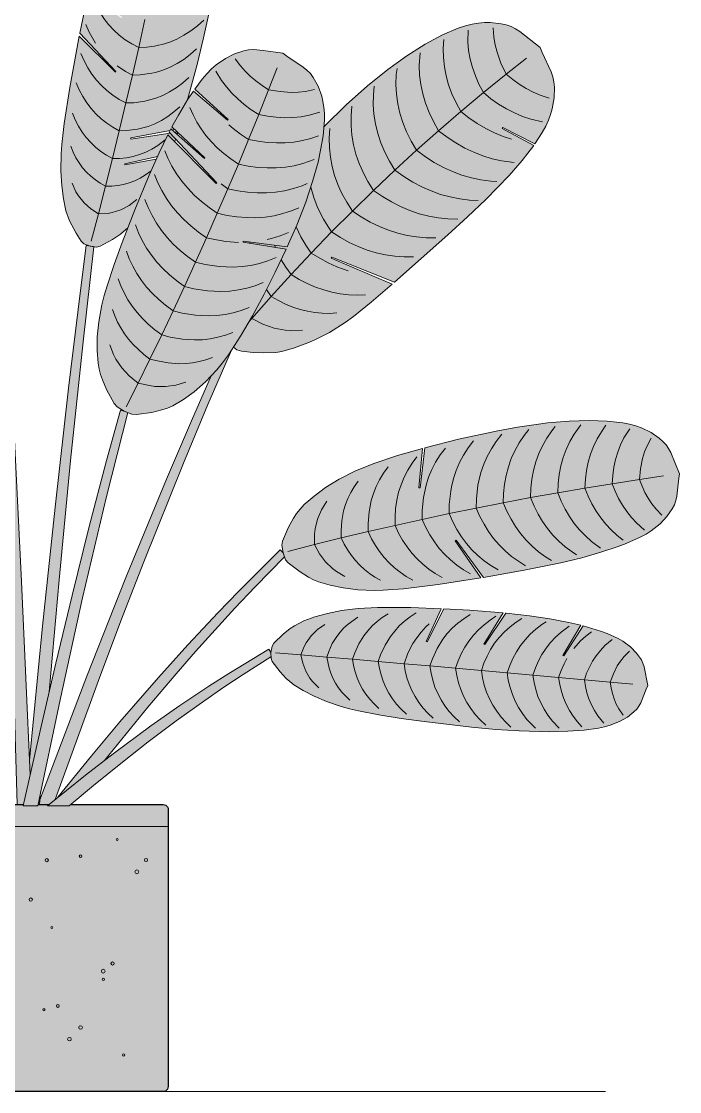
# Model space of a CAD drawing. Header units: centimetres. Extents: x 0 to 879, y -664 to 265.
# Drawn here: x 643.7 to 744.6, y 0 to 164 of the extents above; entities that cross this region are included whole.
import ezdxf

# ---------------------------------------------------------------- set-up
doc = ezdxf.new("R2010")
doc.units = ezdxf.units.CM
for name, color, linetype, lineweight, true_color in [('VEG-HOJAS', 117, 'Continuous', 18, 0x2e5e38), ('VEG-MACETA', 25, 'Continuous', 25, 0x745440), ('VEG-NERVIOS', 115, 'Continuous', 9, 0x528c5c), ('VEG-TEXTO', 47, 'Continuous', 18, 0x464646)]:
    doc.layers.add(name, color=color, linetype=linetype, lineweight=lineweight, true_color=true_color)
doc.layers.add('VEG-RELLENO', color=253, linetype='Continuous', true_color=0x96c896)

# ---------------------------------------------------------------- blocks, each defined once
blk = doc.blocks.new('VEG_Strelitzia_ALZADO')
at = {"layer": 'VEG-RELLENO', "true_color": 0x528f5a}
h = blk.add_hatch(color=93, dxfattribs=at)
h.dxf.hatch_style = 1
h.paths.add_polyline_path([(23.89, 191.99), (26.07, 190.87), (27.11, 190.22), (27.57, 189.8), (27.99, 189.29), (28.36, 188.72), (29.02, 187.44), (29.55, 185.93), (29.91, 184.08), (30.03, 183.01), (30.1, 181.2), (30.08, 179.19), (29.9, 176.22), (29.55, 172.98), (29.03, 169.48), (28.69, 167.57), (27.86, 163.52), (26.9, 159.39), (24.94, 151.94), (23.54, 149.61), (22.56, 147.82), (23, 147.41), (22.58, 147.33), (22.39, 147.49), (22.27, 147.27), (16.24, 146.11), (16.24, 145.95), (22.27, 146.87), (23.13, 145.96), (22.97, 145.51), (21.91, 146.57), (20.34, 143.28), (15.36, 142.15), (15.36, 141.99), (20.16, 142.87), (18.32, 138.62), (15.8, 132.34), (15.29, 131.86), (14.03, 130.91), (11.9, 129.69), (11.54, 129.51), (10.99, 129.39), (10, 129.53), (9.07, 129.9), (8.66, 130.28), (7.53, 132.09), (6.87, 133.4), (6.56, 134.15), (6.3, 134.96), (6.1, 135.84), (5.8, 137.75), (5.6, 139.9), (5.54, 142.33), (5.68, 145.11), (5.83, 146.65), (6.29, 150.09), (7.24, 155.73), (8.36, 161.69), (13.88, 156.19), (13.96, 156.32), (8.45, 162.17), (9.61, 167.86), (14.89, 164.46), (14.95, 164.6), (9.7, 168.25), (10.84, 173.26), (11.55, 175.95), (16.46, 171.08), (16.53, 171.21), (11.66, 176.36), (12.63, 179.64), (14.05, 183.65), (15.02, 185.85), (15.51, 186.79), (16.51, 188.35), (17.53, 189.55), (18.06, 190.05), (19.15, 190.9), (19.71, 191.22), (20.29, 191.45), (20.88, 191.6)])
h.paths.add_polyline_path([(23.4, 147.04), (23.46, 146.99), (23.35, 146.65), (22.98, 146.98)])
at = {"layer": 'VEG-RELLENO', "true_color": 0x4f8956}
h = blk.add_hatch(color=105, dxfattribs=at)
h.dxf.hatch_style = 1
h.paths.add_polyline_path([(79.62, 158.46), (80.33, 156.98), (80.91, 155.47), (81.09, 154.69), (81.17, 153.9), (81.11, 152.26), (80.84, 150.59), (80.59, 149.73), (80.26, 148.84), (79.83, 147.91), (79.3, 146.95), (78.17, 145.22), (73.25, 147.7), (73.17, 147.57), (77.99, 144.96), (76.22, 142.68), (74.21, 140.36), (70.68, 136.7), (67.87, 134.03), (63.3, 129.87), (56.67, 124.01), (47.05, 127.83), (46.98, 127.68), (56.3, 123.69), (53.09, 120.95), (50.36, 118.78), (49.08, 117.85), (46.69, 116.33), (45.56, 115.71), (43.39, 114.7), (41.35, 113.94), (39.41, 113.4), (38.46, 113.25), (37.53, 113.18), (36.63, 113.17), (35.01, 113.25), (33.19, 113.43), (32.5, 113.66), (31.97, 114.04), (33.97, 117.26), (35.79, 120.52), (38.37, 125.53), (40.05, 129.07), (33.45, 130.13), (33.48, 130.29), (40.21, 129.42), (42.4, 134.54), (43.05, 136.25), (44.11, 139.43), (44.75, 141.67), (45.26, 143.82), (45.73, 146.46), (45.87, 147.89), (49.26, 151.17), (51.99, 153.62), (54.12, 155.41), (57.11, 157.68), (59.98, 159.62), (62.71, 161.23), (65.24, 162.46), (66.97, 163.12), (68.56, 163.56), (69.53, 163.72), (70.46, 163.8), (71.33, 163.8), (72.99, 163.62), (73.78, 163.45), (74.53, 163.2), (75.23, 162.85), (75.89, 162.43), (78.98, 159.96)])
at = {"layer": 'VEG-RELLENO', "true_color": 0x5e9966}
h = blk.add_hatch(color=103, dxfattribs=at)
h.dxf.hatch_style = 1
h.paths.add_polyline_path([(39.55, 159.1), (42.68, 156.97), (43.25, 156.5), (43.77, 155.97), (44.21, 155.36), (44.94, 154.03), (45.5, 152.54), (45.7, 151.72), (45.85, 150.83), (45.92, 149.87), (45.93, 148.82), (45.73, 146.46), (45.39, 144.5), (44.94, 142.4), (44.11, 139.43), (43.05, 136.25), (41.67, 132.75), (40.21, 129.42), (33.48, 130.29), (33.45, 130.13), (40.05, 129.07), (39.22, 127.29), (37.52, 123.84), (35.79, 120.52), (33.97, 117.26), (33.04, 115.72), (31.2, 112.9), (30.31, 111.68), (29.43, 110.6), (27.68, 108.74), (25.97, 107.24), (24.31, 106.04), (22.69, 105.08), (21.86, 104.72), (21.03, 104.45), (19.46, 104.07), (17.07, 103.74), (16.4, 103.81), (15.23, 104.27), (14.15, 104.94), (13.7, 105.44), (12.55, 107.56), (11.9, 109.03), (11.62, 109.85), (11.4, 110.71), (11.26, 111.61), (11.11, 113.53), (11.12, 115.64), (11.33, 117.96), (11.81, 120.55), (12.17, 121.96), (13.13, 125.06), (14.3, 128.38), (16.22, 133.42), (18.32, 138.62), (19.83, 142.14), (21.34, 145.42), (21.91, 146.57), (29.31, 139.11), (29.42, 139.23), (22.13, 147.01), (22.39, 147.49), (27.52, 142.97), (27.62, 143.09), (22.56, 147.82), (24.27, 150.86), (25.84, 153.29), (31.09, 148.82), (31.19, 148.94), (26.06, 153.6), (27.21, 155.12), (28.64, 156.69), (29.34, 157.32), (30.04, 157.85), (31.44, 158.68), (32.86, 159.25), (33.58, 159.47), (34.31, 159.61), (35.05, 159.65), (35.79, 159.61)])
at = {"layer": 'VEG-RELLENO', "true_color": 0x8aad6d}
h = blk.add_hatch(color=63, dxfattribs=at)
h.dxf.hatch_style = 1
h.paths.add_polyline_path([(0.72, 50.78), (3.11, 74.95), (5.05, 93.19), (7.15, 111.41), (9.4, 129.61), (10.59, 129.45), (8.94, 114.89), (7.03, 96.67), (5.26, 78.42), (3.72, 61.25), (0.82, 48.51)])
h.paths.add_polyline_path([(2.42, 45.91), (2.27, 44), (2.03, 44)])
h = blk.add_hatch(color=63, dxfattribs=at)
h.dxf.hatch_style = 1
h.paths.add_polyline_path([(2.32, 44.68), (8.35, 60.63), (13.08, 72.75), (17.95, 84.82), (22.98, 96.82), (28.58, 109.65), (30.31, 111.68), (31.67, 113.59), (28.08, 105.25), (24.32, 96.26), (18.26, 81.19), (14.74, 72.11), (11.3, 62.99), (4.66, 44.77), (3.71, 44), (2.27, 44)])
h = blk.add_hatch(color=63, dxfattribs=at)
h.dxf.hatch_style = 1
h.paths.add_polyline_path([(-1.15, 44), (-2.06, 75.53), (-3, 103.93), (-1.8, 103.98), (-0.52, 78.17), (0.82, 48.51), (-0.18, 44)])
h = blk.add_hatch(color=63, dxfattribs=at)
h.dxf.hatch_style = 1
h.paths.add_polyline_path([(-0.23, 43.8), (4.14, 63.05), (7.25, 76.02), (11.18, 91.55), (14.65, 104.43), (15.49, 104.2), (15.79, 104.06), (12.55, 91.2), (8.86, 75.64), (5.4, 60.03), (1.99, 43.8)])
at = {"layer": 'VEG-RELLENO', "true_color": 0x4c8353}
h = blk.add_hatch(color=105, dxfattribs=at)
h.dxf.hatch_style = 1
h.paths.add_polyline_path([(100.35, 94.66), (99.93, 91.24), (99.78, 90.57), (99.56, 89.92), (99.23, 89.3), (98.4, 88.12), (97.36, 87), (96.73, 86.46), (95.22, 85.43), (94.31, 84.93), (92.17, 83.98), (89.67, 83.07), (85.35, 81.79), (82.13, 81), (78.48, 80.24), (70.31, 78.79), (66.12, 84.47), (65.98, 84.39), (69.89, 78.73), (68.87, 78.56), (61.54, 77.46), (56.44, 76.9), (54.94, 76.82), (52.25, 76.82), (51.03, 76.9), (48.8, 77.17), (46.81, 77.57), (45.04, 78.08), (43.49, 78.8), (42.19, 79.62), (40.71, 80.72), (40.14, 81.26), (39.89, 81.71), (39.58, 82.56), (39.43, 83.47), (39.42, 84), (39.5, 84.34), (40.41, 86.48), (41.17, 87.86), (42.2, 89.26), (43.55, 90.58), (45.16, 91.89), (47.08, 93.2), (49.36, 94.47), (51.38, 95.39), (53.67, 96.28), (57.13, 97.44), (60.93, 98.54), (60.41, 92.53), (60.57, 92.53), (61.32, 98.64), (64.58, 99.49), (68.44, 100.41), (72.5, 101.26), (76.48, 101.96), (79.24, 102.34), (81.8, 102.6), (84.98, 102.78), (87.9, 102.79), (89.86, 102.67), (91.65, 102.45), (92.69, 102.25), (93.64, 101.99), (94.5, 101.69), (95.98, 100.96), (97.22, 100.1), (97.78, 99.62), (98.27, 99.1), (98.67, 98.53), (99.29, 97.27)])
at = {"layer": 'VEG-RELLENO', "true_color": 0x8aad6d}
h = blk.add_hatch(color=63, dxfattribs=at)
h.dxf.hatch_style = 1
h.paths.add_polyline_path([(5.08, 45.11), (10.22, 51.44), (14.56, 56.63), (18.98, 61.75), (21.97, 65.12), (26.53, 70.12), (31.19, 75.02), (35.94, 79.84), (39.16, 82.99), (39.58, 82.56), (39.82, 81.95), (35.29, 77.32), (32.21, 74.05), (26.17, 67.41), (23.21, 64.03), (18.85, 58.9), (12.2, 50.74)])
at = {"layer": 'VEG-RELLENO', "true_color": 0x5e9966}
h = blk.add_hatch(color=103, dxfattribs=at)
h.dxf.hatch_style = 1
h.paths.add_polyline_path([(95.49, 62.2), (94.4, 59.56), (94.13, 59.06), (93.79, 58.59), (93.36, 58.16), (92.35, 57.39), (91.15, 56.71), (89.7, 56.14), (88.84, 55.9), (87.9, 55.7), (85.71, 55.39), (83.2, 55.2), (80.4, 55.13), (75.76, 55.25), (72.2, 55.49), (68.45, 55.83), (61.22, 56.69), (57.69, 57.18), (54.28, 57.72), (51.16, 58.33), (49.78, 58.66), (48.51, 59.01), (46.26, 59.77), (44.33, 60.59), (42.66, 61.44), (41.22, 62.32), (40.6, 62.81), (40.05, 63.31), (39.14, 64.31), (37.93, 65.88), (37.74, 66.36), (37.71, 67.3), (37.9, 68.25), (38.17, 68.71), (39.62, 70.11), (40.69, 70.97), (41.32, 71.38), (42.77, 72.12), (44.45, 72.73), (46.37, 73.27), (48.56, 73.72), (51.09, 74.03), (54.06, 74.18), (59.17, 74.16), (63.8, 73.99), (61.5, 68.97), (61.65, 68.92), (64.21, 73.97), (68.14, 73.75), (73.32, 73.34), (70.35, 68.57), (70.49, 68.52), (73.72, 73.3), (73.8, 73.29), (77.35, 72.9), (80.48, 72.43), (83.36, 71.88), (85.2, 71.45), (82.47, 66.8), (82.61, 66.75), (85.57, 71.36), (88.24, 70.57), (89.23, 70.2), (90.93, 69.42), (91.63, 69), (92.81, 68.12), (93.75, 67.18), (94.49, 66.17), (94.74, 65.63), (94.92, 65.08)])
at = {"layer": 'VEG-RELLENO', "true_color": 0x8aad6d}
h = blk.add_hatch(color=63, dxfattribs=at)
h.dxf.hatch_style = 1
h.paths.add_polyline_path([(3.46, 43.8), (9.29, 48.47), (13.56, 51.77), (17.88, 54.99), (20.8, 57.08), (25.24, 60.15), (29.74, 63.12), (34.32, 65.97), (37.4, 67.81), (37.71, 67.3), (37.72, 66.6), (33.49, 63.92), (30.52, 61.94), (27.57, 59.92), (23.21, 56.8), (18.92, 53.59), (14.7, 50.29), (10.54, 46.92), (6.8, 43.8)])
at = {"layer": 'VEG-RELLENO', "true_color": 0xc6c4be}
h = blk.add_hatch(color=9, dxfattribs=at)
h.dxf.hatch_style = 1
h.paths.add_polyline_path([(22, 0.72), (21.91, 0.42), (21.71, 0.18), (21.51, 0.06), (21.2, 0), (-21.2, 0), (-21.51, 0.06), (-21.77, 0.23), (-21.94, 0.49), (-22, 0.8), (-22, 43.2), (-21.94, 43.51), (-21.77, 43.77), (-21.51, 43.94), (-21.2, 44), (-7.04, 44), (-6.8, 43.8), (-3.46, 43.8), (-3.71, 44), (-0.18, 44), (-0.23, 43.8), (1.99, 43.8), (2.03, 44), (3.71, 44), (3.46, 43.8), (6.8, 43.8), (7.04, 44), (21.2, 44), (21.51, 43.94), (21.77, 43.77), (21.94, 43.51), (22, 43.2)])
at = {"layer": 'VEG-HOJAS'}
for points in [[(15.8, 132.34), (14.66, 131.35), (13.43, 130.53), (11.54, 129.51), (10.99, 129.39), (10, 129.53), (9.07, 129.9), (8.66, 130.28), (7.86, 131.53), (6.87, 133.4), (6.3, 134.96), (5.94, 136.77), (5.68, 138.79), (5.55, 141.08), (5.58, 143.67), (5.68, 145.11), (6.04, 148.32), (6.9, 153.82), (8.36, 161.69), (13.88, 156.19), (13.96, 156.32), (8.45, 162.17), (9.61, 167.86)], [(28.3, 165.57), (27.39, 161.45), (26.4, 157.38), (24.94, 151.94)], [(45.87, 147.89), (49.26, 151.17), (52.53, 154.09), (55.64, 156.6), (58.56, 158.69), (61.36, 160.47), (64, 161.89), (66.42, 162.93), (67.52, 163.3), (68.56, 163.56), (69.53, 163.72), (70.46, 163.8), (71.33, 163.8), (72.99, 163.62), (73.78, 163.45), (74.53, 163.2), (75.23, 162.85), (75.89, 162.43), (78.98, 159.96), (79.28, 159.2), (80.65, 156.23), (80.91, 155.47), (81.09, 154.69), (81.17, 153.9), (81.11, 152.26), (80.84, 150.59), (80.59, 149.73), (80.26, 148.84), (79.83, 147.91), (79.3, 146.95), (78.17, 145.22), (73.25, 147.7), (73.17, 147.57), (77.99, 144.96), (77.12, 143.8), (76.22, 142.68), (74.21, 140.36), (70.68, 136.7), (67.87, 134.03), (64.83, 131.25), (56.67, 124.01), (47.05, 127.83), (46.98, 127.68), (56.3, 123.69), (53.09, 120.95), (50.36, 118.78), (49.08, 117.85), (46.69, 116.33), (44.45, 115.17), (43.39, 114.7), (41.35, 113.94), (39.41, 113.4), (38.46, 113.25), (36.63, 113.17), (35.01, 113.25), (33.19, 113.43), (32.5, 113.66), (31.97, 114.04)], [(22.27, 147.27), (16.24, 146.11), (16.24, 145.95), (22.27, 146.87)], [(23, 147.41), (22.58, 147.33)], [(23.13, 145.96), (22.97, 145.51)], [(22.98, 146.98), (23.4, 147.04)], [(23.46, 146.99), (23.35, 146.65)], [(20.34, 143.28), (15.36, 142.15), (15.36, 141.99), (20.16, 142.87)], [(0.72, 50.78), (2.73, 71.3), (4.65, 89.54), (6.72, 107.76), (8.48, 122.33), (9.4, 129.61), (10.5, 129.47)], [(10.59, 129.45), (8.94, 114.89), (7.03, 96.67), (5.26, 78.42), (3.72, 61.25)], [(31.67, 113.59), (28.08, 105.25), (24.32, 96.26), (18.26, 81.19), (14.74, 72.11), (11.3, 62.99), (4.66, 44.77)], [(2.32, 44.68), (9.52, 63.67), (15.5, 78.79), (21.71, 93.82), (25.56, 102.79), (28.58, 109.65)], [(-1.15, 44), (-2.06, 75.53), (-3, 103.93), (-1.8, 103.98), (-0.52, 78.17), (0.82, 48.51)], [(15.79, 104.06), (12.55, 91.2), (8.86, 75.64), (5.4, 60.03), (1.99, 43.8), (-0.23, 43.8), (2.34, 55.25), (4.75, 65.65), (7.25, 76.02), (9.84, 86.38), (12.55, 96.7), (14.65, 104.43), (15.23, 104.27)], [(5.08, 45.11), (10.22, 51.44), (14.56, 56.63), (20.47, 63.44), (25, 68.46), (29.63, 73.4), (32.76, 76.64), (39.16, 82.99), (39.58, 82.56)], [(39.82, 81.95), (35.29, 77.32), (32.21, 74.05), (26.17, 67.41), (23.21, 64.03), (18.85, 58.9), (12.2, 50.74)], [(37.72, 66.6), (33.49, 63.92), (30.52, 61.94), (27.57, 59.92), (23.21, 56.8), (18.92, 53.59), (14.7, 50.29), (10.54, 46.92), (6.8, 43.8), (3.46, 43.8), (9.29, 48.47), (13.56, 51.77), (19.34, 56.04), (23.75, 59.14), (28.23, 62.14), (31.26, 64.08), (37.4, 67.81), (37.71, 67.3)], [(2.42, 45.91), (2.27, 44)]]:
    blk.add_lwpolyline(points, dxfattribs=at)
for points in [[(40.15, 158.65), (42.68, 156.97), (43.25, 156.5), (43.77, 155.97), (44.21, 155.36), (44.94, 154.03), (45.5, 152.54), (45.7, 151.72), (45.85, 150.83), (45.92, 149.87), (45.93, 148.82), (45.73, 146.46), (45.39, 144.5), (44.94, 142.4), (44.11, 139.43), (43.05, 136.25), (41.67, 132.75), (40.21, 129.42), (33.48, 130.29), (33.45, 130.13), (40.05, 129.07), (38.37, 125.53), (36.67, 122.19), (34.89, 118.88), (33.04, 115.72), (31.2, 112.9), (30.31, 111.68), (29.43, 110.6), (27.68, 108.74), (25.97, 107.24), (24.31, 106.04), (22.69, 105.08), (21.86, 104.72), (21.03, 104.45), (19.46, 104.07), (17.07, 103.74), (16.4, 103.81), (15.23, 104.27), (14.15, 104.94), (13.7, 105.44), (12.55, 107.56), (11.9, 109.03), (11.62, 109.85), (11.4, 110.71), (11.26, 111.61), (11.11, 113.53), (11.12, 115.64), (11.33, 117.96), (11.81, 120.55), (12.17, 121.96), (12.62, 123.47), (13.69, 126.7), (14.93, 130.07), (16.89, 135.11), (19.07, 140.4), (20.59, 143.83), (21.91, 146.57), (29.31, 139.11), (29.42, 139.23), (22.13, 147.01), (22.39, 147.49), (27.52, 142.97), (27.62, 143.09), (22.56, 147.82), (23.54, 149.61), (25.01, 152.05), (25.84, 153.29), (31.09, 148.82), (31.19, 148.94), (26.06, 153.6), (27.21, 155.12), (27.92, 155.96), (28.64, 156.69), (29.34, 157.32), (30.74, 158.3), (32.15, 158.99), (33.58, 159.47), (34.31, 159.61), (35.05, 159.65), (36.54, 159.52), (39.55, 159.1)], [(100.24, 93.98), (99.93, 91.24), (99.78, 90.57), (99.56, 89.92), (99.23, 89.3), (98.4, 88.12), (97.36, 87), (96.02, 85.94), (95.22, 85.43), (94.31, 84.93), (92.17, 83.98), (90.96, 83.52), (88.3, 82.63), (85.35, 81.79), (82.13, 81), (76.54, 79.88), (70.31, 78.79), (66.12, 84.47), (65.98, 84.39), (69.89, 78.73), (63.36, 77.71), (58.05, 77.05), (54.94, 76.82), (53.55, 76.79), (51.03, 76.9), (48.8, 77.17), (46.81, 77.57), (45.04, 78.08), (44.24, 78.42), (43.49, 78.8), (42.19, 79.62), (40.37, 81.01), (39.98, 81.49), (39.58, 82.56), (39.4, 83.72), (39.5, 84.34), (40.41, 86.48), (41.17, 87.86), (41.65, 88.57), (42.2, 89.26), (42.84, 89.93), (44.33, 91.24), (46.08, 92.55), (48.17, 93.84), (50.66, 95.09), (53.67, 96.28), (57.13, 97.44), (60.93, 98.54), (60.41, 92.53), (60.57, 92.53), (61.32, 98.64), (66.47, 99.96), (72.5, 101.26), (75.49, 101.79), (78.36, 102.23), (80.12, 102.44), (83.42, 102.71), (86.48, 102.81), (89.24, 102.72), (91.65, 102.45), (92.69, 102.25), (93.64, 101.99), (94.5, 101.69), (95.98, 100.96), (97.22, 100.1), (97.78, 99.62), (98.27, 99.1), (98.67, 98.53), (99, 97.92), (100.35, 94.66)], [(95.24, 61.68), (94.4, 59.56), (94.13, 59.06), (93.79, 58.59), (93.36, 58.16), (92.35, 57.39), (91.15, 56.71), (89.7, 56.14), (88.84, 55.9), (87.9, 55.7), (85.71, 55.39), (83.2, 55.2), (80.4, 55.13), (75.76, 55.25), (72.2, 55.49), (68.45, 55.83), (61.22, 56.69), (57.69, 57.18), (54.28, 57.72), (51.16, 58.33), (49.78, 58.66), (48.51, 59.01), (46.26, 59.77), (44.33, 60.59), (42.66, 61.44), (41.22, 62.32), (40.6, 62.81), (40.05, 63.31), (39.14, 64.31), (37.93, 65.88), (37.74, 66.36), (37.71, 67.3), (37.9, 68.25), (38.17, 68.71), (39.62, 70.11), (40.69, 70.97), (41.32, 71.38), (42.77, 72.12), (44.45, 72.73), (46.37, 73.27), (48.56, 73.72), (51.09, 74.03), (54.06, 74.18), (59.17, 74.16), (63.8, 73.99), (61.5, 68.97), (61.65, 68.92), (64.21, 73.97), (68.14, 73.75), (73.32, 73.34), (70.35, 68.57), (70.49, 68.52), (73.72, 73.3), (73.8, 73.29), (77.35, 72.9), (80.48, 72.43), (83.36, 71.88), (85.2, 71.45), (82.47, 66.8), (82.61, 66.75), (85.57, 71.36), (88.24, 70.57), (89.23, 70.2), (90.93, 69.42), (91.63, 69), (92.81, 68.12), (93.75, 67.18), (94.49, 66.17), (94.74, 65.63), (94.92, 65.08), (95.49, 62.2)]]:
    blk.add_lwpolyline(points, close=True, dxfattribs=at)
at = {"layer": 'VEG-MACETA'}
for points in [[(7.04, 44), (21.2, 44), (21.64, 43.87), (21.87, 43.64), (21.97, 43.43), (22, 0.8), (21.87, 0.36), (21.58, 0.09), (21.2, 0), (-21.43, 0.03), (-21.82, 0.29), (-21.97, 0.57), (-22, 0.8), (-21.97, 43.43), (-21.87, 43.64), (-21.64, 43.87), (-21.2, 44), (-7.04, 44)], [(-3.71, 44), (-0.18, 44)], [(2.03, 44), (3.71, 44)]]:
    blk.add_lwpolyline(points, dxfattribs=at)
at = {"layer": 'VEG-MACETA', "lineweight": 9}
blk.add_lwpolyline([(-22, 40.6), (22, 40.6)], dxfattribs=at)
for points in [[(14.32, 38.62), (14.27, 38.51), (14.16, 38.46), (14.04, 38.51), (13.99, 38.62), (14.04, 38.74), (14.16, 38.79), (14.27, 38.74)], [(8.77, 36.08), (8.71, 35.93), (8.57, 35.87), (8.42, 35.93), (8.36, 36.08), (8.42, 36.23), (8.57, 36.29), (8.71, 36.23)], [(3.62, 35.46), (3.55, 35.28), (3.37, 35.2), (3.19, 35.28), (3.12, 35.46), (3.19, 35.63), (3.37, 35.71), (3.55, 35.63)], [(18.82, 35.47), (18.75, 35.31), (18.59, 35.24), (18.42, 35.31), (18.35, 35.47), (18.42, 35.64), (18.59, 35.71), (18.75, 35.64)], [(17.46, 33.69), (17.37, 33.48), (17.16, 33.39), (16.95, 33.48), (16.86, 33.69), (16.95, 33.9), (17.16, 33.99), (17.37, 33.9)], [(1.18, 29.43), (1.1, 29.25), (0.93, 29.18), (0.75, 29.25), (0.68, 29.43), (0.75, 29.6), (0.93, 29.68), (1.1, 29.6)], [(4.32, 25.15), (4.27, 25.04), (4.16, 24.99), (4.04, 25.04), (4, 25.15), (4.04, 25.26), (4.16, 25.31), (4.27, 25.26)], [(13.7, 19.63), (13.63, 19.45), (13.46, 19.38), (13.28, 19.45), (13.21, 19.63), (13.28, 19.8), (13.46, 19.87), (13.63, 19.8)], [(12.33, 18.45), (12.24, 18.25), (12.04, 18.16), (11.83, 18.25), (11.75, 18.45), (11.83, 18.66), (12.04, 18.74), (12.24, 18.66)], [(12.2, 17.19), (12.15, 17.07), (12.02, 17.01), (11.9, 17.07), (11.85, 17.19), (11.9, 17.31), (12.02, 17.36), (12.15, 17.31)], [(5.29, 13.14), (5.23, 12.98), (5.07, 12.91), (4.91, 12.98), (4.84, 13.14), (4.91, 13.3), (5.07, 13.36), (5.23, 13.3)], [(3.1, 12.54), (3.05, 12.43), (2.94, 12.38), (2.83, 12.43), (2.78, 12.54), (2.83, 12.66), (2.94, 12.7), (3.05, 12.66)], [(8.83, 9.81), (8.75, 9.62), (8.55, 9.54), (8.36, 9.62), (8.28, 9.81), (8.36, 10.01), (8.55, 10.09), (8.75, 10.01)], [(7.13, 8.03), (7.05, 7.84), (6.85, 7.76), (6.65, 7.84), (6.57, 8.03), (6.65, 8.23), (6.85, 8.31), (7.05, 8.23)], [(15.33, 5.61), (15.28, 5.49), (15.15, 5.44), (15.03, 5.49), (14.98, 5.61), (15.03, 5.73), (15.15, 5.78), (15.28, 5.73)]]:
    blk.add_lwpolyline(points, close=True, dxfattribs=at)
at = {"layer": 'VEG-NERVIOS'}
for points in [[(17.46, 159.99), (16.4, 160.54), (15.41, 161.17), (14.49, 161.87), (13.63, 162.65), (12.84, 163.5), (12.12, 164.42), (11.15, 165.99)], [(17.46, 159.99), (18.4, 164.26)], [(17.46, 159.99), (18.7, 160.04), (19.9, 160.2), (20.48, 160.33), (21.07, 160.45), (22.21, 160.81), (23.32, 161.27), (24.39, 161.84), (25.44, 162.51), (26.45, 163.28), (27.43, 164.15)], [(10.85, 160.66), (9.89, 162.32), (9.37, 163.48)], [(70.28, 153.06), (69.61, 154.33), (69.05, 155.61), (68.6, 156.9), (68.26, 158.19), (68.02, 159.49), (67.9, 160.81), (67.93, 162.64)], [(73.78, 155.9), (72.98, 157.57), (72.37, 159.26), (72.09, 160.39), (71.9, 161.53), (71.8, 163.01)], [(66.82, 150.16), (66.09, 151.51), (65.47, 152.87), (64.96, 154.25), (64.57, 155.63), (64.3, 157.02), (64.15, 158.42), (64.12, 159.83), (64.2, 161.19)], [(15.51, 151.47), (14.47, 152.02), (13.5, 152.65), (12.59, 153.36), (11.76, 154.13), (10.99, 154.98), (10.29, 155.89), (9.66, 156.88), (9.09, 157.94), (8.59, 159.07)], [(16.5, 155.73), (17.46, 159.99)], [(16.5, 155.73), (17.71, 155.77), (19.47, 156.04), (20.05, 156.16), (21.17, 156.51), (22.26, 156.95), (23.33, 157.5), (24.36, 158.15), (25.36, 158.91), (26.33, 159.76)], [(63.41, 147.22), (62.62, 148.61), (61.96, 150.01), (61.41, 151.42), (60.99, 152.85), (60.69, 154.29), (60.51, 155.74), (60.46, 157.21), (60.59, 159.16)], [(37.37, 153.5), (36.36, 154.15), (35.43, 154.84), (34.56, 155.57), (33.77, 156.34), (33.05, 157.15), (32.23, 158.26)], [(73.78, 155.9), (76.89, 158.35)], [(16.5, 155.73), (15.43, 156.29), (14.15, 157.15)], [(35.85, 149.69), (34.7, 150.44), (33.63, 151.24), (32.65, 152.09), (31.74, 152.98), (30.92, 153.92), (30.17, 154.9), (29.29, 156.35)], [(37.37, 153.5), (38.68, 156.86)], [(60.04, 144.22), (59.22, 145.62), (58.52, 147.03), (57.95, 148.46), (57.5, 149.9), (57.17, 151.35), (56.97, 152.83), (56.89, 154.31), (56.94, 155.81), (57.05, 156.75)], [(70.28, 153.06), (73.78, 155.9)], [(73.78, 155.9), (74.78, 155.07), (75.79, 154.33), (76.83, 153.69), (77.89, 153.12), (78.98, 152.65), (80.35, 152.19)], [(14.49, 147.21), (13.49, 147.75), (12.56, 148.37), (11.7, 149.05), (10.9, 149.8), (10.16, 150.62), (9.5, 151.51), (8.89, 152.46), (8.35, 153.49), (7.88, 154.58)], [(15.51, 151.47), (16.5, 155.73)], [(15.51, 151.47), (16.69, 151.5), (18.41, 151.75), (20.07, 152.2), (21.14, 152.63), (22.18, 153.16), (23.19, 153.79), (24.17, 154.52), (25.12, 155.35)], [(35.85, 149.69), (37.37, 153.5)], [(37.37, 153.5), (39.13, 153.22), (40.84, 153.1), (41.94, 153.14), (43.03, 153.25), (44.39, 153.53)], [(56.71, 141.17), (55.88, 142.56), (55.16, 143.96), (54.56, 145.38), (54.09, 146.81), (53.74, 148.27), (53.51, 149.74), (53.41, 151.22), (53.44, 152.73), (53.57, 154.03)], [(66.82, 150.16), (70.28, 153.06)], [(70.28, 153.06), (71.44, 152.13), (72.62, 151.3), (73.82, 150.57), (75.05, 149.94), (76.29, 149.41), (77.57, 148.98), (79.33, 148.56)], [(14.49, 147.21), (15.51, 151.47)], [(14.49, 147.21), (15.63, 147.24), (17.29, 147.47), (18.89, 147.89), (19.93, 148.3), (20.93, 148.81), (21.91, 149.41), (22.85, 150.1), (23.77, 150.9)], [(53.44, 138.07), (52.59, 139.43), (51.85, 140.81), (51.55, 141.51), (51.24, 142.21), (50.75, 143.63), (50.38, 145.06), (50.13, 146.52), (50.01, 147.99), (50.01, 149.48), (50.14, 150.99)], [(13.45, 142.96), (12.52, 143.48), (11.65, 144.06), (10.84, 144.7), (10.1, 145.41), (9.42, 146.18), (8.8, 147.01), (8.23, 147.91), (7.74, 148.88), (7.3, 149.91)], [(32.74, 142.11), (31.58, 142.89), (30.5, 143.72), (29.51, 144.59), (28.6, 145.51), (27.77, 146.48), (27.03, 147.49), (26.38, 148.54), (25.8, 149.65), (25.31, 150.8)], [(34.31, 145.9), (35.85, 149.69)], [(35.85, 149.69), (37.2, 149.44), (38.53, 149.28), (39.83, 149.21), (41.1, 149.24), (42.34, 149.36), (43.56, 149.58), (45.21, 150.05)], [(63.41, 147.22), (66.82, 150.16)], [(66.82, 150.16), (68.07, 149.18), (69.35, 148.32), (70.65, 147.56), (71.97, 146.9), (73.32, 146.36), (74.58, 145.95)], [(34.31, 145.9), (33.08, 146.71), (31.94, 147.57), (31.28, 148.14)], [(13.45, 142.96), (14.49, 147.21)], [(34.31, 145.9), (35.75, 145.61), (37.17, 145.43), (38.56, 145.35), (39.92, 145.37), (41.25, 145.49), (42.56, 145.72), (43.84, 146.05), (45.03, 146.46)], [(50.21, 134.92), (49.35, 136.25), (48.61, 137.59), (48.3, 138.28), (47.98, 138.96), (47.48, 140.35), (47.09, 141.75), (46.83, 143.18), (46.69, 144.62), (46.67, 146.09), (46.77, 147.57)], [(60.04, 144.22), (63.41, 147.22)], [(63.41, 147.22), (64.72, 146.22), (66.06, 145.34), (67.42, 144.57), (68.8, 143.92), (70.2, 143.37), (71.63, 142.93), (73.07, 142.6), (75, 142.34)], [(12.39, 138.72), (11.58, 139.18), (10.82, 139.69), (10.11, 140.26), (9.46, 140.88), (8.87, 141.56), (8.33, 142.3), (7.85, 143.09), (7.41, 143.93), (7.04, 144.84)], [(13.45, 142.96), (14.52, 142.98), (15.57, 143.09), (16.59, 143.29), (17.58, 143.58), (18.55, 143.96), (19.49, 144.42), (20.41, 144.98), (21.54, 145.83)], [(32.74, 142.11), (34.31, 145.9)], [(12.39, 138.72), (13.45, 142.96)], [(29.51, 134.57), (28.24, 135.45), (27.06, 136.39), (25.97, 137.37), (24.98, 138.4), (24.08, 139.49), (23.27, 140.62), (22.56, 141.8), (21.94, 143.03), (21.49, 144.12)], [(32.74, 142.11), (34.23, 141.8), (35.7, 141.6), (37.14, 141.51), (38.55, 141.52), (39.94, 141.64), (41.3, 141.86), (42.63, 142.2), (44.33, 142.81)], [(56.71, 141.17), (60.04, 144.22)], [(60.04, 144.22), (61.39, 143.23), (62.76, 142.36), (64.15, 141.6), (65.56, 140.95), (66.99, 140.42), (68.44, 140), (69.91, 139.68), (71.4, 139.48), (72.35, 139.42)], [(12.39, 138.72), (13.33, 138.73), (14.24, 138.82), (15.14, 138.99), (16.01, 139.24), (16.86, 139.56), (17.69, 139.97), (18.5, 140.45), (19.37, 141.08)], [(31.14, 138.33), (32.74, 142.11)], [(53.44, 138.07), (56.71, 141.17)], [(56.71, 141.17), (58.08, 140.2), (59.47, 139.35), (60.87, 138.61), (62.29, 137.99), (63.73, 137.47), (65.19, 137.07), (66.67, 136.78), (68.16, 136.6), (69.48, 136.54)], [(27.86, 130.82), (26.6, 131.7), (25.44, 132.64), (24.37, 133.62), (23.39, 134.65), (22.51, 135.73), (21.71, 136.86), (21.02, 138.04), (20.41, 139.26), (19.89, 140.53)], [(11.3, 134.49), (10.1, 135.23), (9.08, 136.15), (8.22, 137.24), (7.85, 137.85), (7.24, 139.19)], [(11.3, 134.49), (12.39, 138.72)], [(29.51, 134.57), (31.14, 138.33)], [(31.14, 138.33), (30.08, 139.06)], [(31.14, 138.33), (32.65, 138.01), (34.14, 137.8), (35.6, 137.69), (37.04, 137.69), (38.44, 137.8), (39.82, 138.02), (41.17, 138.35), (42.5, 138.79), (43.3, 139.13)], [(47.03, 131.72), (46.17, 133), (45.8, 133.66), (45.43, 134.31), (44.8, 135.63), (44.28, 136.98), (43.84, 138.57)], [(50.21, 134.92), (53.44, 138.07)], [(53.44, 138.07), (54.81, 137.13), (56.19, 136.31), (57.6, 135.6), (59.02, 135), (60.45, 134.51), (61.9, 134.14), (63.37, 133.87), (64.86, 133.71), (66.36, 133.66)], [(11.3, 134.49), (12.72, 134.56), (13.4, 134.68), (14.72, 135.11), (15.98, 135.78), (17.17, 136.68)], [(26.18, 127.08), (24.95, 127.96), (23.81, 128.89), (22.76, 129.86), (21.81, 130.88), (20.95, 131.95), (20.18, 133.07), (19.5, 134.23), (18.91, 135.44), (18.41, 136.69)], [(10.2, 130.29), (11.3, 134.49)], [(27.86, 130.82), (29.51, 134.57)], [(29.51, 134.57), (31.03, 134.24), (32.51, 134.01), (33.97, 133.9), (35.41, 133.89), (36.82, 133.99), (38.2, 134.2), (39.55, 134.52), (40.88, 134.94), (42, 135.41)], [(47.03, 131.72), (50.21, 134.92)], [(50.21, 134.92), (51.57, 134.02), (52.95, 133.23), (54.34, 132.55), (55.74, 131.98), (57.16, 131.53), (58.6, 131.18), (60.05, 130.94), (61.51, 130.81), (62.99, 130.79)], [(24.47, 123.35), (23.28, 124.22), (22.17, 125.13), (21.16, 126.09), (20.23, 127.09), (19.4, 128.14), (18.66, 129.24), (18, 130.38), (17.44, 131.56), (16.96, 132.79)], [(37.16, 130.54), (37.82, 130.69), (39.14, 131.11), (40.43, 131.63)], [(43.9, 128.48), (43.05, 129.7), (42.32, 130.94), (41.57, 132.51)], [(43.9, 128.48), (47.03, 131.72)], [(47.03, 131.72), (48.37, 130.86), (49.73, 130.11), (51.09, 129.47), (52.47, 128.94), (53.87, 128.52), (55.27, 128.2), (56.69, 127.99), (58.12, 127.88), (59.56, 127.88)], [(26.18, 127.08), (27.86, 130.82)], [(27.86, 130.82), (29.36, 130.48), (30.83, 130.25), (32.76, 130.11)], [(34.53, 129.96), (34.51, 130.15)], [(38.41, 129.33), (38.27, 129.67)], [(22.74, 119.64), (21.59, 120.48), (20.54, 121.37), (19.57, 122.3), (18.68, 123.27), (17.89, 124.29), (17.18, 125.34), (16.56, 126.45), (16.02, 127.59), (15.57, 128.78)], [(40.82, 125.18), (43.9, 128.48)], [(43.9, 128.48), (45.2, 127.67), (46.52, 126.96), (47.84, 126.37), (49.56, 125.77)], [(24.47, 123.35), (26.18, 127.08)], [(26.18, 127.08), (27.65, 126.73), (29.81, 126.43), (31.92, 126.33), (33.3, 126.41), (34.65, 126.59), (35.97, 126.88), (37.27, 127.28), (38.55, 127.79)], [(40.82, 125.18), (40.01, 126.32), (39.3, 127.46)], [(37.78, 121.84), (40.82, 125.18)], [(40.82, 125.18), (42.05, 124.44), (43.29, 123.8), (44.54, 123.27), (45.81, 122.83), (47.07, 122.48), (48.35, 122.24), (49.64, 122.09), (50.93, 122.04), (52.24, 122.08)], [(20.98, 115.93), (19.91, 116.73), (18.93, 117.57), (18.02, 118.45), (17.2, 119.36), (16.47, 120.32), (15.81, 121.32), (15.24, 122.36), (14.74, 123.43), (14.33, 124.55)], [(22.74, 119.64), (24.47, 123.35)], [(24.47, 123.35), (25.91, 123), (28.01, 122.69), (30.07, 122.58), (31.41, 122.65), (32.73, 122.82), (34.03, 123.09), (35.3, 123.47), (36.55, 123.96)], [(34.81, 118.46), (37.78, 121.84)], [(37.78, 121.84), (37.03, 122.88)], [(37.78, 121.84), (38.88, 121.21), (39.97, 120.67), (41.08, 120.21), (42.19, 119.85), (43.31, 119.57), (44.43, 119.37), (45.56, 119.26), (46.7, 119.24), (47.84, 119.3)], [(19.19, 112.24), (18.26, 112.95), (17.41, 113.69), (16.62, 114.46), (15.91, 115.27), (15.27, 116.12), (14.7, 117), (14.21, 117.91), (13.78, 118.86), (13.43, 119.84)], [(22.74, 119.64), (24.12, 119.29), (26.14, 118.97), (28.13, 118.85), (29.42, 118.91), (30.69, 119.06), (31.94, 119.32), (33.17, 119.67), (34.38, 120.13)], [(20.98, 115.93), (22.74, 119.64)], [(34.34, 117.92), (34.81, 118.46)], [(34.81, 118.46), (36.49, 117.59), (38.2, 116.99), (39.92, 116.66), (40.79, 116.59), (42.54, 116.66)], [(19.19, 112.24), (20.98, 115.93)], [(20.98, 115.93), (22.27, 115.6), (24.16, 115.29), (26.02, 115.16), (27.23, 115.2), (28.43, 115.34), (29.6, 115.57), (30.75, 115.89), (31.88, 116.31)], [(17.38, 108.56), (16.02, 109.68), (14.89, 110.9), (13.98, 112.23), (13.6, 112.93), (13.02, 114.41)], [(17.38, 108.56), (19.19, 112.24)], [(19.19, 112.24), (20.32, 111.94), (21.98, 111.66), (23.61, 111.53), (24.67, 111.56), (25.71, 111.67), (26.74, 111.86), (27.75, 112.14), (28.75, 112.5)], [(15.56, 104.93), (17.38, 108.56)], [(17.38, 108.56), (19.09, 108.16), (19.93, 108.05), (21.56, 108.01), (23.15, 108.23), (24.68, 108.7)], [(77.5, 91), (77.55, 92.44), (77.71, 93.83), (77.96, 95.18), (78.32, 96.49), (78.77, 97.75), (79.33, 98.96), (80, 100.13), (80.76, 101.25), (81.3, 101.92)], [(81.67, 91.75), (81.74, 93.16), (81.9, 94.54), (82.16, 95.86), (82.52, 97.15), (82.98, 98.39), (83.54, 99.58), (84.2, 100.72), (85.24, 102.15)], [(85.85, 92.46), (85.92, 93.82), (86.09, 95.15), (86.35, 96.42), (86.71, 97.66), (87.16, 98.85), (87.71, 99.99), (88.36, 101.09), (89.07, 102.09)], [(69.18, 89.4), (69.21, 90.83), (69.45, 92.89), (69.57, 93.56), (69.9, 94.86), (70.33, 96.12), (70.87, 97.33), (71.51, 98.5), (72.25, 99.63), (73.09, 100.71)], [(73.34, 90.22), (73.38, 91.66), (73.52, 93.06), (73.76, 94.41), (74.11, 95.72), (74.56, 96.98), (75.11, 98.2), (75.76, 99.38), (76.52, 100.5), (77.26, 101.43)], [(90.03, 93.14), (90.11, 94.41), (90.27, 95.65), (90.53, 96.84), (90.87, 97.99), (91.3, 99.09), (91.83, 100.16), (92.71, 101.56)], [(94.22, 93.78), (94.37, 95.43), (94.68, 97), (94.98, 98), (95.37, 98.96), (95.98, 100.14)], [(60.89, 87.67), (60.89, 89.04), (61.09, 91.02), (61.49, 92.92), (61.89, 94.14), (62.38, 95.31), (62.97, 96.44), (63.67, 97.54), (64.46, 98.59)], [(65.03, 88.55), (65.05, 89.96), (65.27, 91.99), (65.38, 92.65), (65.69, 93.93), (66.11, 95.17), (66.63, 96.37), (67.24, 97.52), (67.96, 98.64), (68.79, 99.71)], [(56.75, 86.75), (56.74, 88.07), (56.83, 89.36), (57.01, 90.61), (57.29, 91.82), (57.66, 92.99), (58.13, 94.12), (58.69, 95.22), (59.35, 96.28), (60.07, 97.25)], [(52.62, 85.8), (52.61, 87.04), (52.76, 88.83), (53.09, 90.55), (53.43, 91.65), (53.85, 92.72), (54.37, 93.75), (54.98, 94.74), (55.67, 95.7)], [(48.5, 84.82), (48.48, 85.9), (48.6, 87.47), (48.87, 88.98), (49.16, 89.95), (49.53, 90.88), (49.97, 91.79), (50.49, 92.67), (51.09, 93.51)], [(90.03, 93.14), (94.22, 93.78)], [(94.22, 93.78), (97.9, 94.32)], [(94.22, 93.78), (94.61, 92.76), (95.05, 91.8), (95.56, 90.9), (96.12, 90.05), (96.74, 89.25), (97.65, 88.3)], [(81.67, 91.75), (85.85, 92.46)], [(85.85, 92.46), (90.03, 93.14)], [(85.85, 92.46), (86.35, 91.22), (86.91, 90.05), (87.55, 88.94), (88.26, 87.91), (89.03, 86.95), (89.88, 86.05), (90.79, 85.22), (91.73, 84.49)], [(90.03, 93.14), (90.49, 91.97), (91.01, 90.87), (91.6, 89.84), (92.25, 88.87), (92.97, 87.96), (93.75, 87.12), (94.97, 86.04)], [(44.39, 83.8), (44.4, 85.43), (44.49, 86.22), (44.86, 87.72), (45.46, 89.14), (46.3, 90.46)], [(69.18, 89.4), (73.34, 90.22)], [(73.34, 90.22), (77.5, 91)], [(73.34, 90.22), (73.89, 88.92), (74.52, 87.7), (75.22, 86.56), (75.99, 85.49), (76.84, 84.49), (77.75, 83.57), (78.73, 82.72), (79.78, 81.95), (80.73, 81.35)], [(77.5, 91), (81.67, 91.75)], [(77.5, 91), (78.05, 89.7), (78.67, 88.48), (79.36, 87.33), (80.12, 86.25), (80.95, 85.25), (81.85, 84.32), (82.83, 83.47), (83.87, 82.68), (84.56, 82.24)], [(81.67, 91.75), (82.2, 90.46), (82.8, 89.25), (83.47, 88.11), (84.21, 87.05), (85.02, 86.05), (85.91, 85.13), (86.86, 84.28), (88.23, 83.27)], [(60.89, 87.67), (65.03, 88.55)], [(65.03, 88.55), (69.18, 89.4)], [(65.03, 88.55), (65.59, 87.3), (66.23, 86.12), (66.93, 85.02), (67.7, 83.98), (68.53, 83.03), (69.44, 82.14), (70.41, 81.33), (71.45, 80.59), (72.56, 79.92)], [(69.18, 89.4), (69.74, 88.12), (70.38, 86.92), (71.08, 85.79), (71.85, 84.74), (72.7, 83.75), (73.61, 82.85), (74.59, 82.01), (75.64, 81.25), (76.76, 80.56)], [(56.75, 86.75), (60.89, 87.67)], [(60.89, 87.67), (61.45, 86.45), (62.07, 85.31), (62.77, 84.23), (63.53, 83.23), (64.35, 82.3), (65.24, 81.45), (66.2, 80.66), (67.22, 79.95), (68.3, 79.31)], [(48.5, 84.82), (52.62, 85.8)], [(52.62, 85.8), (56.75, 86.75)], [(52.62, 85.8), (53.14, 84.71), (53.73, 83.69), (54.37, 82.73), (55.07, 81.84), (55.83, 81.01), (56.65, 80.25), (57.52, 79.56), (58.46, 78.93), (59.45, 78.37)], [(56.75, 86.75), (57.3, 85.58), (57.91, 84.48), (58.59, 83.46), (59.33, 82.5), (60.13, 81.61), (61, 80.8), (61.92, 80.05), (62.91, 79.37), (63.96, 78.76)], [(40.32, 82.75), (44.39, 83.8)], [(44.39, 83.8), (48.5, 84.82)], [(44.39, 83.8), (45.15, 82.39), (46.08, 81.17), (47.15, 80.13), (47.75, 79.68), (49.06, 78.91)], [(48.5, 84.82), (48.97, 83.86), (49.49, 82.97), (50.06, 82.14), (50.68, 81.36), (51.35, 80.64), (52.07, 79.99), (52.84, 79.39), (53.67, 78.84), (54.54, 78.36)], [(46.28, 66.58), (46.58, 67.43), (47.13, 68.63), (47.81, 69.73), (48.33, 70.41), (48.92, 71.04), (49.57, 71.63), (51.04, 72.68)], [(50.23, 66.24), (50.57, 67.22), (51.2, 68.58), (51.97, 69.84), (52.58, 70.61), (53.25, 71.34), (53.99, 72.01), (54.79, 72.63), (55.67, 73.21)], [(54.18, 65.91), (54.54, 66.94), (55.22, 68.4), (56.04, 69.74), (56.69, 70.57), (57.4, 71.34), (58.19, 72.06), (59.05, 72.72), (59.99, 73.33)], [(62.08, 65.22), (62.46, 66.32), (63.19, 67.87), (64.06, 69.3), (64.75, 70.17), (65.51, 70.99), (66.35, 71.76), (67.27, 72.46), (68.27, 73.11)], [(66.03, 64.87), (66.42, 65.99), (66.88, 67.06), (67.43, 68.07), (68.05, 69.02), (68.75, 69.91), (69.52, 70.74), (70.38, 71.52), (71.31, 72.23), (72.21, 72.82)], [(69.97, 64.52), (70.37, 65.65), (70.84, 66.73), (71.39, 67.74), (72.01, 68.7), (72.72, 69.6), (73.5, 70.44), (74.37, 71.22), (75.31, 71.94), (76.18, 72.51)], [(42.33, 66.91), (42.83, 68.18), (43.14, 68.77), (43.9, 69.84), (44.84, 70.78), (45.97, 71.58)], [(58.13, 65.56), (58.72, 67.15), (59.47, 68.63), (60.06, 69.54), (60.73, 70.4), (61.48, 71.2), (61.99, 71.66)], [(73.92, 64.17), (74.32, 65.3), (74.79, 66.37), (75.34, 67.39), (75.96, 68.34), (76.67, 69.24), (77.45, 70.08), (78.32, 70.86), (79.26, 71.58), (79.89, 71.99)], [(77.87, 63.82), (78.26, 64.93), (78.72, 65.98), (79.26, 66.98), (79.88, 67.92), (80.58, 68.81), (81.35, 69.63), (82.2, 70.4), (83.45, 71.32)], [(84.13, 67.89), (85.18, 69.06), (86, 69.8), (86.85, 70.45)], [(85.76, 63.1), (86.11, 64.1), (86.53, 65.05), (87.02, 65.95), (87.58, 66.79), (88.21, 67.59), (88.91, 68.33), (90, 69.27)], [(38.42, 67.24), (42.33, 66.91)], [(89.71, 62.73), (90.2, 64.02), (90.81, 65.22), (91.3, 65.95), (91.84, 66.64), (92.65, 67.46)], [(42.33, 66.91), (42.6, 65.62), (43.05, 64.42), (43.71, 63.32), (44.1, 62.81), (45.05, 61.86)], [(42.33, 66.91), (46.28, 66.58)], [(46.28, 66.58), (46.63, 64.89), (46.89, 64.09), (47.22, 63.32), (47.62, 62.59), (48.07, 61.88), (48.59, 61.21), (49.82, 59.97)], [(46.28, 66.58), (50.23, 66.24)], [(50.23, 66.24), (50.39, 65.26), (50.62, 64.31), (50.93, 63.4), (51.3, 62.52), (51.75, 61.68), (52.27, 60.88), (52.86, 60.12), (53.53, 59.39), (54.27, 58.69)], [(50.23, 66.24), (54.18, 65.91)], [(54.18, 65.91), (54.35, 64.85), (54.6, 63.84), (54.92, 62.87), (55.32, 61.93), (55.8, 61.04), (56.35, 60.18), (56.99, 59.36), (57.7, 58.58), (58.48, 57.84)], [(54.18, 65.91), (58.13, 65.56)], [(81.82, 63.46), (82.19, 64.53), (82.64, 65.55), (83.07, 66.34)], [(58.13, 65.56), (58.31, 64.47), (58.56, 63.42), (58.89, 62.41), (59.31, 61.44), (59.81, 60.51), (60.38, 59.62), (61.04, 58.77), (61.77, 57.96), (62.59, 57.19)], [(58.13, 65.56), (62.08, 65.22)], [(62.08, 65.22), (62.26, 64.1), (62.52, 63.02), (62.86, 61.99), (63.28, 60.99), (63.79, 60.04), (64.38, 59.13), (65.05, 58.25), (65.81, 57.42), (66.64, 56.64)], [(62.08, 65.22), (66.03, 64.87)], [(66.03, 64.87), (66.21, 63.74), (66.47, 62.64), (66.82, 61.59), (67.25, 60.58), (67.76, 59.61), (68.36, 58.68), (69.04, 57.79), (69.81, 56.95), (70.65, 56.15)], [(66.03, 64.87), (69.97, 64.52)], [(69.97, 64.52), (70.16, 63.38), (70.42, 62.27), (70.77, 61.21), (71.2, 60.19), (71.72, 59.21), (72.33, 58.27), (73.01, 57.38), (73.78, 56.53), (74.5, 55.84)], [(69.97, 64.52), (73.92, 64.17)], [(73.92, 64.17), (74.1, 63.02), (74.37, 61.92), (74.72, 60.86), (75.15, 59.84), (75.67, 58.86), (76.27, 57.92), (76.95, 57.03), (78.25, 55.68)], [(73.92, 64.17), (77.87, 63.82)], [(77.87, 63.82), (78.05, 62.69), (78.31, 61.6), (78.65, 60.55), (79.07, 59.54), (79.58, 58.58), (80.18, 57.66), (80.85, 56.78), (81.88, 55.68)], [(77.87, 63.82), (81.82, 63.46)], [(81.82, 63.46), (81.99, 62.37), (82.24, 61.32), (82.57, 60.31), (82.98, 59.34), (83.47, 58.41), (84.04, 57.52), (84.69, 56.67), (85.39, 55.89)], [(81.82, 63.46), (85.76, 63.1)], [(85.76, 63.1), (85.92, 62.08), (86.15, 61.1), (86.46, 60.16), (86.84, 59.25), (87.3, 58.38), (87.83, 57.55), (88.73, 56.44)], [(85.76, 63.1), (89.71, 62.73)], [(89.71, 62.73), (89.85, 61.85), (90.05, 60.99), (90.32, 60.17), (90.65, 59.38), (91.05, 58.63), (91.68, 57.67)], [(89.71, 62.73), (93.18, 62.41)]]:
    blk.add_lwpolyline(points, dxfattribs=at)

msp = doc.modelspace()

# ---------------------------------------------------------------- linework, layer by layer
at = {"layer": 'VEG-TEXTO'}
msp.add_line((555.29, 0), (733.24, 0), dxfattribs=at)

# ---------------------------------------------------------------- block references
msp.add_blockref('VEG_Strelitzia_ALZADO', (644.26, 0))

doc.saveas('drawing.dxf')
